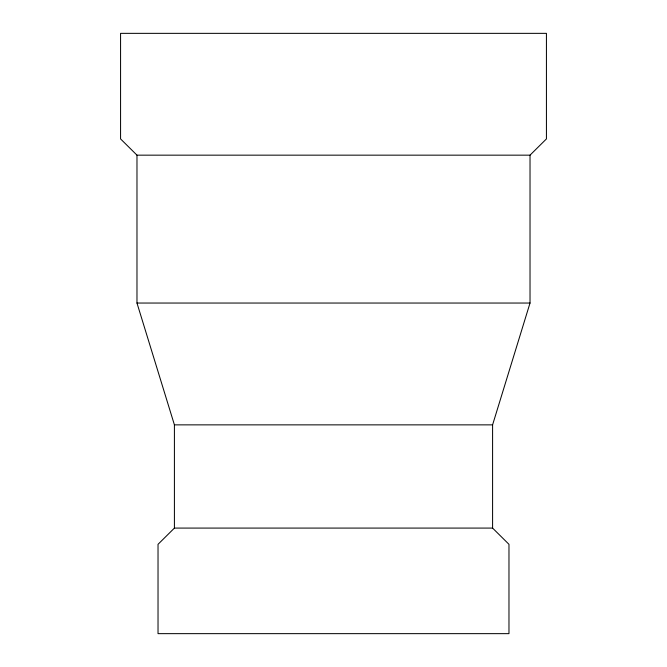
<?xml version="1.0" encoding="UTF-8"?>
<svg xmlns="http://www.w3.org/2000/svg" width="667" height="667" viewBox="0 0 667 667"><rect width="100%" height="100%" fill="white"/><g stroke="black" fill="none" stroke-linecap="round" stroke-linejoin="round"><path stroke-width="1" d="M174.412 528.081L492.588 528.081L508.971 544.322L508.971 633.65L158.029 633.65L158.029 544.322L174.412 528.081L174.412 424.862L136.977 303.043L136.977 155.161L120.569 138.919L120.569 33.35L546.431 33.35L546.431 138.919L530.023 155.161L136.977 155.161M492.588 528.081L492.588 424.862L530.023 303.043L530.023 155.161M136.977 303.043L530.023 303.043M174.412 424.862L492.588 424.862"/></g></svg>
